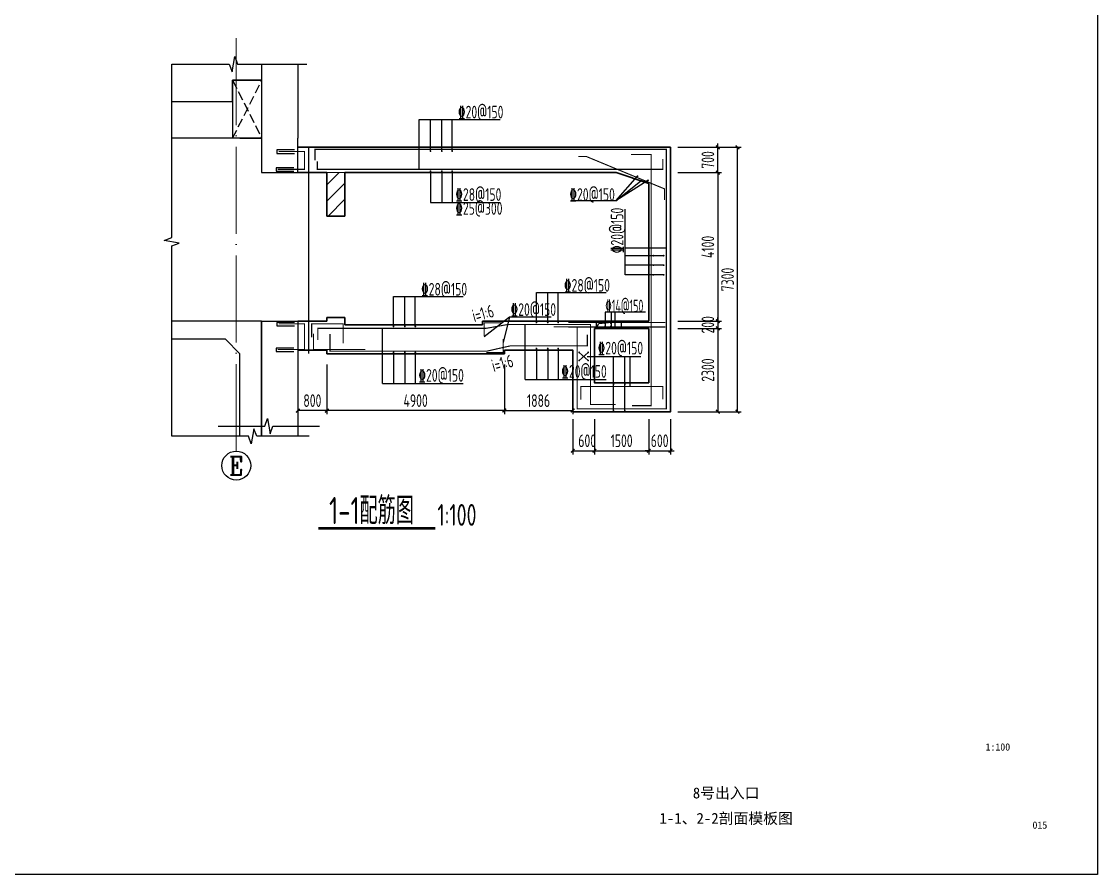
# Model space of a CAD drawing. Header units: millimetres. Extents: x -897614 to 191467, y -439928 to 101803.
# Drawn here: x -5420 to 24280, y -175857 to -152314 of the extents above; entities that cross this region are included whole.
import ezdxf
from ezdxf.enums import TextEntityAlignment as Align

# ---------------------------------------------------------------- set-up
doc = ezdxf.new("R2010")
doc.units = ezdxf.units.MM
doc.header["$LTSCALE"] = 1000
doc.linetypes.add('ACAD_ISO04W100', pattern=[30, 24, -3, 0, -3])
doc.linetypes.add('DASH', pattern=[0.35, 0.25, -0.1])
for name, color, linetype in [('0-w', 7, 'Continuous'), ('AXIS', 3, 'Continuous'), ('BXF', 1, 'Continuous'), ('DIM_LEAD', 3, 'Continuous'), ('DIM_SYMB', 3, 'Continuous'), ('JG_TEXT', 7, 'Continuous'), ('KD', 7, 'Continuous'), ('PUB_TEXT', 7, 'Continuous'), ('REIN', 1, 'Continuous'), ('图框', 3, 'Continuous')]:
    doc.layers.add(name, color=color, linetype=linetype)
for name, color, linetype, lineweight in [('AXIS_TEXT', 7, 'Continuous', 18), ('DOTE', 8, 'ACAD_ISO04W100', 9), ('PUB_HATCH', 8, 'Continuous', 18), ('WALL', 6, 'Continuous', 30)]:
    doc.layers.add(name, color=color, linetype=linetype, lineweight=lineweight)
doc.layers.add('DY', color=1, linetype='Continuous', plot=False)
doc.styles.add('_TCH_AXIS', font='COMPLEX', dxfattribs={"bigfont": 'GBCBIG'})
doc.styles.add('TK-HZ-HT', font='', dxfattribs={"width": 0.8})
doc.styles.add('TK-HZ-ST', font='', dxfattribs={"width": 0.8})
doc.styles.add('TSSD', font='tssdeng.shx', dxfattribs={"width": 0.7, "bigfont": 'tssdchn.shx'})
doc.styles.get('TK-HZ-HT').set_extended_font_data('SimSun')
doc.styles.get('TK-HZ-ST').set_extended_font_data('SimSun')
doc.dimstyles.new('TSD', dxfattribs={"dimtxt": 350, "dimasz": 100, "dimexe": 100, "dimexo": 200, "dimgap": 100, "dimtad": 1, "dimdec": 0, "dimzin": 0, "dimdsep": 46, "dimtxsty": 'TSSD', "dimblk": 'ARCHTICK', "dimcen": 0.09, "dimclrt": 7, "dimazin": 2, "dimtfac": 1, "dimtdec": 0, "dimtix": 1, "dimtmove": 2, "dimatfit": 3, "dimfxl": 0, "dimtolj": 1, "dimtzin": 0, "dimarcsym": 0})

# ---------------------------------------------------------------- blocks, each defined once
blk = doc.blocks.new('_ArchTick')
at = {"color": 0, "linetype": 'ByBlock', "const_width": 0.4}
blk.add_lwpolyline([(-0.5, -0.5), (0.5, 0.5)], dxfattribs=at)
blk = doc.blocks.new('*D274')
at = {"layer": 'Defpoints', "color": 0, "transparency": 16777216}
for p in [(12494, -155785), (13800, -155785), (12494, -156485)]:
    blk.add_point(p, dxfattribs=at)
at = {"layer": 'DIM_LEAD', "color": 0, "lineweight": -2, "transparency": 16777216}
for p, q in [((12694, -155785), (13900, -155785)), ((13800, -155785), (13800, -155685)), ((13800, -156485), (13800, -155785)), ((12694, -156485), (13900, -156485)), ((13800, -156485), (13800, -156585))]:
    blk.add_line(p, q, dxfattribs=at)
at = {"layer": 'DIM_LEAD', "color": 0, "lineweight": -2, "transparency": 16777216, "xscale": 100, "yscale": 100, "zscale": 100}
for p, rotation in [((13800, -155785), 270), ((13800, -156485), 90)]:
    blk.add_blockref('_ArchTick', p, dxfattribs=dict(at, rotation=rotation))
at = {"layer": 'DIM_LEAD', "color": 7, "transparency": 16777216, "insert": (13525, -156135), "char_height": 350, "attachment_point": 5, "rotation": 90, "style": 'TSSD'}
blk.add_mtext('\\A1;700', dxfattribs=at)
blk = doc.blocks.new('*D275')
at = {"layer": 'Defpoints', "color": 0, "transparency": 16777216}
for p in [(12494, -156485), (12494, -160585), (13800, -160585)]:
    blk.add_point(p, dxfattribs=at)
at = {"layer": 'DIM_LEAD', "color": 0, "lineweight": -2, "transparency": 16777216}
for p, q in [((12694, -156485), (13900, -156485)), ((13800, -156485), (13800, -160585)), ((12694, -160585), (13900, -160585))]:
    blk.add_line(p, q, dxfattribs=at)
at = {"layer": 'DIM_LEAD', "color": 0, "lineweight": -2, "transparency": 16777216, "xscale": 100, "yscale": 100, "zscale": 100}
for p, rotation in [((13800, -156485), 90), ((13800, -160585), 270)]:
    blk.add_blockref('_ArchTick', p, dxfattribs=dict(at, rotation=rotation))
at = {"layer": 'DIM_LEAD', "color": 7, "transparency": 16777216, "insert": (13525, -158535), "char_height": 350, "attachment_point": 5, "rotation": 90, "style": 'TSSD'}
blk.add_mtext('\\A1;4100', dxfattribs=at)
blk = doc.blocks.new('*D276')
at = {"layer": 'Defpoints', "color": 0, "transparency": 16777216}
for p in [(12494, -160585), (12494, -160785), (13800, -160785)]:
    blk.add_point(p, dxfattribs=at)
at = {"layer": 'DIM_LEAD', "color": 0, "lineweight": -2, "transparency": 16777216}
for p, q in [((12694, -160585), (13900, -160585)), ((13800, -160585), (13800, -160485)), ((13800, -160585), (13800, -160785)), ((12694, -160785), (13900, -160785)), ((13800, -160785), (13800, -160885))]:
    blk.add_line(p, q, dxfattribs=at)
at = {"layer": 'DIM_LEAD', "color": 0, "lineweight": -2, "transparency": 16777216, "xscale": 100, "yscale": 100, "zscale": 100}
for p, rotation in [((13800, -160585), 270), ((13800, -160785), 90)]:
    blk.add_blockref('_ArchTick', p, dxfattribs=dict(at, rotation=rotation))
at = {"layer": 'DIM_LEAD', "color": 7, "transparency": 16777216, "insert": (13525, -160685), "char_height": 350, "attachment_point": 5, "rotation": 90, "style": 'TSSD'}
blk.add_mtext('\\A1;200', dxfattribs=at)
blk = doc.blocks.new('*D277')
at = {"layer": 'Defpoints', "color": 0, "transparency": 16777216}
for p in [(12494, -155785), (14344, -155785), (12494, -163085)]:
    blk.add_point(p, dxfattribs=at)
at = {"layer": 'DIM_LEAD', "color": 0, "lineweight": -2, "transparency": 16777216}
for p, q in [((12694, -155785), (14444, -155785)), ((14344, -163085), (14344, -155785)), ((12694, -163085), (14444, -163085))]:
    blk.add_line(p, q, dxfattribs=at)
at = {"layer": 'DIM_LEAD', "color": 0, "lineweight": -2, "transparency": 16777216, "xscale": 100, "yscale": 100, "zscale": 100}
for p, rotation in [((14344, -155785), 90), ((14344, -163085), 270)]:
    blk.add_blockref('_ArchTick', p, dxfattribs=dict(at, rotation=rotation))
at = {"layer": 'DIM_LEAD', "color": 7, "transparency": 16777216, "insert": (14069, -159435), "char_height": 350, "attachment_point": 5, "rotation": 90, "style": 'TSSD'}
blk.add_mtext('\\A1;7300', dxfattribs=at)
blk = doc.blocks.new('*D278')
at = {"layer": 'Defpoints', "color": 0, "transparency": 16777216}
for p in [(3008, -161585), (7908, -161585), (3008, -163053)]:
    blk.add_point(p, dxfattribs=at)
at = {"layer": 'DIM_LEAD', "color": 0, "lineweight": -2, "transparency": 16777216}
for p, q in [((3008, -161785), (3008, -163153)), ((7908, -161785), (7908, -163153)), ((7908, -163053), (3008, -163053))]:
    blk.add_line(p, q, dxfattribs=at)
at = {"layer": 'DIM_LEAD', "color": 0, "lineweight": -2, "transparency": 16777216, "xscale": 100, "yscale": 100, "zscale": 100, "rotation": 180}
blk.add_blockref('_ArchTick', (3008, -163053), dxfattribs=at)
at = {"layer": 'DIM_LEAD', "color": 0, "lineweight": -2, "transparency": 16777216, "xscale": 100, "yscale": 100, "zscale": 100}
blk.add_blockref('_ArchTick', (7908, -163053), dxfattribs=at)
at = {"layer": 'DIM_LEAD', "color": 7, "transparency": 16777216, "insert": (5458, -162778), "char_height": 350, "attachment_point": 5, "style": 'TSSD'}
blk.add_mtext('\\A1;4900', dxfattribs=at)
blk = doc.blocks.new('*D279')
at = {"layer": 'Defpoints', "color": 0, "transparency": 16777216}
for p in [(2208, -161485), (3008, -161585), (2208, -163053)]:
    blk.add_point(p, dxfattribs=at)
at = {"layer": 'DIM_LEAD', "color": 0, "lineweight": -2, "transparency": 16777216}
for p, q in [((2208, -161685), (2208, -163153)), ((3008, -161785), (3008, -163153)), ((3008, -163053), (2208, -163053))]:
    blk.add_line(p, q, dxfattribs=at)
at = {"layer": 'DIM_LEAD', "color": 0, "lineweight": -2, "transparency": 16777216, "xscale": 100, "yscale": 100, "zscale": 100, "rotation": 180}
blk.add_blockref('_ArchTick', (2208, -163053), dxfattribs=at)
at = {"layer": 'DIM_LEAD', "color": 0, "lineweight": -2, "transparency": 16777216, "xscale": 100, "yscale": 100, "zscale": 100}
blk.add_blockref('_ArchTick', (3008, -163053), dxfattribs=at)
at = {"layer": 'DIM_LEAD', "color": 7, "transparency": 16777216, "insert": (2608, -162778), "char_height": 350, "attachment_point": 5, "style": 'TSSD'}
blk.add_mtext('\\A1;800', dxfattribs=at)
blk = doc.blocks.new('*D957')
at = {"layer": 'Defpoints', "color": 0, "transparency": 16777216}
for p in [(9794, -163085), (10394, -163085), (10394, -164161)]:
    blk.add_point(p, dxfattribs=at)
at = {"layer": 'DIM_LEAD', "color": 0, "lineweight": -2, "transparency": 16777216}
for p, q in [((9794, -163285), (9794, -164261)), ((10394, -163285), (10394, -164261)), ((9794, -164161), (10394, -164161))]:
    blk.add_line(p, q, dxfattribs=at)
at = {"layer": 'DIM_LEAD', "color": 0, "lineweight": -2, "transparency": 16777216, "xscale": 100, "yscale": 100, "zscale": 100, "rotation": 180}
blk.add_blockref('_ArchTick', (9794, -164161), dxfattribs=at)
at = {"layer": 'DIM_LEAD', "color": 0, "lineweight": -2, "transparency": 16777216, "xscale": 100, "yscale": 100, "zscale": 100}
blk.add_blockref('_ArchTick', (10394, -164161), dxfattribs=at)
at = {"layer": 'DIM_LEAD', "color": 7, "transparency": 16777216, "insert": (10194, -163886), "char_height": 350, "attachment_point": 5, "style": 'TSSD'}
blk.add_mtext('\\A1;600', dxfattribs=at)
blk = doc.blocks.new('*D958')
at = {"layer": 'Defpoints', "color": 0, "transparency": 16777216}
for p in [(11894, -163085), (12494, -163085), (12494, -164161)]:
    blk.add_point(p, dxfattribs=at)
at = {"layer": 'DIM_LEAD', "color": 0, "lineweight": -2, "transparency": 16777216}
for p, q in [((11894, -163285), (11894, -164261)), ((12494, -163285), (12494, -164261)), ((11894, -164161), (11794, -164161)), ((11894, -164161), (12494, -164161)), ((12494, -164161), (12594, -164161))]:
    blk.add_line(p, q, dxfattribs=at)
at = {"layer": 'DIM_LEAD', "color": 0, "lineweight": -2, "transparency": 16777216, "xscale": 100, "yscale": 100, "zscale": 100}
blk.add_blockref('_ArchTick', (11894, -164161), dxfattribs=at)
at = {"layer": 'DIM_LEAD', "color": 0, "lineweight": -2, "transparency": 16777216, "xscale": 100, "yscale": 100, "zscale": 100, "rotation": 180}
blk.add_blockref('_ArchTick', (12494, -164161), dxfattribs=at)
at = {"layer": 'DIM_LEAD', "color": 7, "transparency": 16777216, "insert": (12194, -163886), "char_height": 350, "attachment_point": 5, "style": 'TSSD'}
blk.add_mtext('\\A1;600', dxfattribs=at)
blk = doc.blocks.new('*D959')
at = {"layer": 'Defpoints', "color": 0, "transparency": 16777216}
for p in [(12494, -160785), (12494, -163085), (13800, -163085)]:
    blk.add_point(p, dxfattribs=at)
at = {"layer": 'DIM_LEAD', "color": 0, "lineweight": -2, "transparency": 16777216}
for p, q in [((12694, -160785), (13900, -160785)), ((13800, -160785), (13800, -163085)), ((12694, -163085), (13900, -163085))]:
    blk.add_line(p, q, dxfattribs=at)
at = {"layer": 'DIM_LEAD', "color": 0, "lineweight": -2, "transparency": 16777216, "xscale": 100, "yscale": 100, "zscale": 100}
for p, rotation in [((13800, -160785), 90), ((13800, -163085), 270)]:
    blk.add_blockref('_ArchTick', p, dxfattribs=dict(at, rotation=rotation))
at = {"layer": 'DIM_LEAD', "color": 7, "transparency": 16777216, "insert": (13525, -161935), "char_height": 350, "attachment_point": 5, "rotation": 90, "style": 'TSSD'}
blk.add_mtext('\\A1;2300', dxfattribs=at)
blk = doc.blocks.new('*D960')
at = {"layer": 'Defpoints', "color": 0, "transparency": 16777216}
for p in [(9794, -161485), (7908, -161585), (9794, -163053)]:
    blk.add_point(p, dxfattribs=at)
at = {"layer": 'DIM_LEAD', "color": 0, "lineweight": -2, "transparency": 16777216}
for p, q in [((7908, -161785), (7908, -163153)), ((9794, -161685), (9794, -163153)), ((7908, -163053), (9794, -163053))]:
    blk.add_line(p, q, dxfattribs=at)
at = {"layer": 'DIM_LEAD', "color": 0, "lineweight": -2, "transparency": 16777216, "xscale": 100, "yscale": 100, "zscale": 100, "rotation": 180}
blk.add_blockref('_ArchTick', (7908, -163053), dxfattribs=at)
at = {"layer": 'DIM_LEAD', "color": 0, "lineweight": -2, "transparency": 16777216, "xscale": 100, "yscale": 100, "zscale": 100}
blk.add_blockref('_ArchTick', (9794, -163053), dxfattribs=at)
at = {"layer": 'DIM_LEAD', "color": 7, "transparency": 16777216, "insert": (8851, -162778), "char_height": 350, "attachment_point": 5, "style": 'TSSD'}
blk.add_mtext('\\A1;1886', dxfattribs=at)
blk = doc.blocks.new('*D964')
at = {"layer": 'Defpoints', "color": 0, "transparency": 16777216}
for p in [(10394, -163085), (11894, -163085), (11894, -164161)]:
    blk.add_point(p, dxfattribs=at)
at = {"layer": 'DIM_LEAD', "color": 0, "lineweight": -2, "transparency": 16777216}
for p, q in [((10394, -163285), (10394, -164261)), ((11894, -163285), (11894, -164261)), ((10394, -164161), (11894, -164161))]:
    blk.add_line(p, q, dxfattribs=at)
at = {"layer": 'DIM_LEAD', "color": 0, "lineweight": -2, "transparency": 16777216, "xscale": 100, "yscale": 100, "zscale": 100, "rotation": 180}
blk.add_blockref('_ArchTick', (10394, -164161), dxfattribs=at)
at = {"layer": 'DIM_LEAD', "color": 0, "lineweight": -2, "transparency": 16777216, "xscale": 100, "yscale": 100, "zscale": 100}
blk.add_blockref('_ArchTick', (11894, -164161), dxfattribs=at)
at = {"layer": 'DIM_LEAD', "color": 7, "transparency": 16777216, "insert": (11144, -163886), "char_height": 350, "attachment_point": 5, "style": 'TSSD'}
blk.add_mtext('\\A1;1500', dxfattribs=at)
blk = doc.blocks.new('A$C44B82933')
at = {"color": 5}
for p, q in [((2692, 10482), (2692, 8438)), ((3692, 10482), (3692, 8438)), ((1892, 10038), (1892, 9438)), ((2692, 10038), (1892, 10038)), ((1892, 9438), (1892, 10038)), ((1892, 10038), (2692, 10038)), ((2692, 10038), (2692, 8438)), ((1892, 9438), (210, 9438)), ((1892, 9438), (1892, 8438)), ((2692, 8438), (210, 8438)), ((2092, 8438), (2692, 8438)), ((2692, 3388), (210, 3388)), ((2692, 210), (2692, 3388)), ((2692, 3388), (2692, 210)), ((1692, 2888), (210, 2888)), ((1692, 2888), (2092, 2488)), ((3692, 2688), (3692, 210)), ((2092, 210), (2092, 2488))]:
    blk.add_line(p, q, dxfattribs=at)
at = {"color": 5, "linetype": 'DASH'}
for p, q in [((1892, 10038), (2692, 8438)), ((1892, 8438), (2692, 10038))]:
    blk.add_line(p, q, dxfattribs=at)
at = {"color": 5}
for points in [[(4002, 210), (2558, 210), (2481, 420), (2407, 0), (2333, 210), (210, 210), (210, 5468), (420, 5542), (0, 5617), (210, 5693), (210, 10482), (1800, 10482), (1875, 10272), (1949, 10692), (2025, 10482), (3943, 10482)], [(2692, 8438), (2692, 7488), (3692, 7488), (3692, 8438)], [(2692, 3388), (3692, 3388), (3692, 2588)]]:
    blk.add_lwpolyline(points, dxfattribs=at)

msp = doc.modelspace()

# ---------------------------------------------------------------- hatches: boundary and pattern name
at = {"layer": 'PUB_HATCH'}
h = msp.add_hatch(dxfattribs=at)
h.set_pattern_fill('ANSI31', color=256, scale=100)
h.set_pattern_definition([(45, (-145471.16, 48520.55), (-224.5064, 224.5064), [])])
h.paths.add_polyline_path([(3007.51081, -156484.96684), (3507.51941, -156484.96684), (3507.51941, -157684.96684), (3007.51081, -157684.96684)])

# ---------------------------------------------------------------- linework, layer by layer
for points in [[(2113.95414, -155859.93851), (1626.23257, -155859.93851), (1626.23257, -155955.17713), (2113.95414, -155955.17713)], [(2093.54746, -156352.60894), (1605.82589, -156352.60894), (1605.82589, -156447.84755), (2093.54746, -156447.84755)], [(2093.54746, -161326.24697), (1605.82589, -161326.24697), (1605.82589, -161421.48559), (2093.54746, -161421.48559)]]:
    msp.add_lwpolyline(points)
at = {"elevation": 0}
msp.add_lwpolyline([(2113.95414, -160618.6134), (1626.23257, -160618.6134), (1626.23257, -160713.85202), (2113.95414, -160713.85202)], dxfattribs=at)
at = {"layer": 'AXIS'}
msp.add_circle((507.51933, -164572.09322), 400, dxfattribs=at)
at = {"layer": 'BXF', "ltscale": 0.1, "const_width": 40, "elevation": 0}
msp.add_lwpolyline([(2507.38414, -161484.96684), (2507.38414, -155784.96684)], dxfattribs=at)
at = {"layer": 'DIM_SYMB'}
msp.add_lwpolyline([(7.51941, -163483.81107), (1295.01941, -163483.81107), (1371.45316, -163273.81107), (1445.51049, -163693.81107), (1520.01941, -163483.81107), (2807.51941, -163483.81107)], dxfattribs=at)
at = {"layer": 'DIM_SYMB', "const_width": 80}
msp.add_lwpolyline([(2773.24025, -166301.54326), (5998.89984, -166301.54342)], dxfattribs=at)
at = {"layer": 'DOTE', "ltscale": 0.1}
msp.add_line((507.51933, -164172.09322), (507.51933, -152500.26704), dxfattribs=at)
at = {"layer": 'DY'}
msp.add_lwpolyline([(-35120.27632, -133857.1163), (24279.72368, -133857.1163), (24279.72368, -175857.1163), (-35120.27632, -175857.1163)], close=True, dxfattribs=at)
at = {"layer": 'JG_TEXT'}
for p, q in [((5557.82577, -155014.8982), (7790.91836, -155014.8982)), ((5557.82577, -156394.48304), (5557.82577, -155014.8982)), ((5867.33073, -155889.93232), (5867.33073, -155014.8982)), ((6179.2253, -155889.93232), (6179.2253, -155014.8982)), ((6468.4543, -155889.93232), (6468.4543, -155014.8982)), ((5867.33073, -156446.14475), (5867.33073, -157311.9489)), ((6179.2253, -156446.14475), (6179.2253, -157311.9489)), ((6468.4543, -156446.14475), (6468.4543, -157311.9489)), ((10980.97903, -157264.98071), (11584.55128, -156583.6678)), ((10980.97903, -157264.98071), (11710.03959, -156684.46899)), ((11871.53723, -156698.35957), (10980.97903, -157264.98071)), ((5867.33073, -157311.9489), (7790.91836, -157311.9489)), ((10980.97903, -157264.98071), (9741.99027, -157264.98071)), ((11238.79341, -159306.62128), (11238.79341, -157489.57977)), ((12378.57555, -158565.75768), (11238.79341, -158565.75768)), ((12304.02525, -158776.92132), (11238.79341, -158776.92132)), ((12304.02525, -158776.92132), (11238.79341, -158776.92132)), ((12304.02525, -159037.38225), (11238.79341, -159037.38225)), ((12304.02525, -159306.62128), (11238.79341, -159306.62128)), ((4848.88493, -160730.17129), (4848.88493, -159905.29208)), ((4848.88493, -159905.29208), (6772.47256, -159905.29208)), ((5160.77951, -160730.17129), (5160.77951, -159905.29208)), ((5450.0085, -160730.17129), (5450.0085, -159905.29208)), ((8792.26616, -160622.16743), (8792.26616, -159797.28823)), ((8792.26616, -159797.28823), (10715.85379, -159797.28823)), ((9104.16073, -160622.16743), (9104.16073, -159797.28823)), ((9393.38973, -160622.16743), (9393.38973, -159797.28823)), ((10852.22247, -160332.57341, 0), (10852.22247, -160745.44281, 0)), ((10952.86451, -160332.57341, 0), (10952.86451, -160745.44281, 0)), ((7349.82194, -161007.44335), (8053.06246, -160467.78086)), ((8053.06246, -160467.78086), (7875.9942, -161174.77948)), ((8053.06246, -160467.78086), (9203.45097, -160467.78086)), ((8482.7612, -162194.33893), (8482.7612, -160675.45065)), ((4539.37997, -162302.34279), (4539.37997, -160783.4545)), ((4848.88493, -161447.37446), (4848.88493, -162302.34279)), ((5160.77951, -161447.37446), (5160.77951, -162302.34279)), ((5450.0085, -161447.37446), (5450.0085, -162302.34279)), ((8792.26616, -161339.3706), (8792.26616, -162194.33893)), ((9104.16073, -161339.3706), (9104.16073, -162194.33893)), ((9393.38973, -161339.3706), (9393.38973, -162194.33893)), ((9973.55212, -161446.36767), (10219.74114, -161669.35034)), ((9973.55212, -161669.35034), (10219.74114, -161446.36767)), ((10196.64663, -161557.85901), (11676.07255, -161557.85901)), ((10918.58838, -163064.40748), (10918.58838, -161557.85901)), ((11236.13509, -163064.40748), (11236.13509, -161557.85901)), ((11382.91517, -162384.89189), (11382.91517, -161557.85901)), ((4539.37997, -162302.34279), (6772.47256, -162302.34279)), ((8482.7612, -162194.33893), (10715.85379, -162194.33893))]:
    msp.add_line(p, q, dxfattribs=at)
at = {"layer": 'JG_TEXT', "elevation": 0}
msp.add_lwpolyline([(11800.41287, -160332.57341), (10690.10988, -160332.57341), (10690.10988, -160745.44281)], dxfattribs=at)
at = {"layer": 'KD', "elevation": 0}
msp.add_lwpolyline([(10443.89708, -160784.96684), (11143.89708, -160784.96684), (11143.89708, -160584.96684), (10443.89708, -160584.96684)], close=True, dxfattribs=at)
msp.add_lwpolyline([(10443.89708, -160784.96684), (10512.11819, -160645.87907), (11143.89708, -160584.96684)], dxfattribs=at)
at = {"layer": 'PUB_HATCH'}
msp.add_lwpolyline([(3007.51081, -156484.96684), (3507.51941, -156484.96684), (3507.51941, -157684.96684), (3007.51081, -157684.96684)], close=True, dxfattribs=at)
at = {"layer": 'REIN', "const_width": 30, "elevation": 0}
for points in [[(1674.10753, -155901.81261), (2393.39141, -155901.81261), (2393.39141, -156394.48304), (1653.70086, -156394.48304)], [(1674.10753, -160660.4875), (2393.39141, -160660.4875), (2393.39141, -161368.12108), (1653.70086, -161368.12108)], [(9676.8905, -160621.17943), (12353.02196, -160621.17943)], [(2640.91858, -160927.73278), (2640.91858, -161368.12108), (4074.14173, -161368.12108)], [(9676.8905, -160745.44281), (12353.02196, -160745.44281)]]:
    msp.add_lwpolyline(points, dxfattribs=at)
at = {"layer": 'REIN', "const_width": 30}
for points in [[(2680.31401, -156142.2009), (2680.31401, -155840.53082), (12378.57555, -155840.53082), (12378.57555, -163006.14482), (9914.96419, -163006.14482), (9914.96419, -160740.50294), (9265.29475, -160740.50294)], [(2746.12759, -156176.96029), (2746.12759, -156394.48304), (12282.39209, -156394.48304), (12282.39209, -156105.86052)], [(12328.60286, -157243.56243), (12328.60286, -156933.29526), (10177.24704, -156042.47122), (9953.71634, -156042.47122)], [(11402.32934, -155981.50105), (11958.36203, -155981.50105), (11958.36203, -162917.65822), (11428.82171, -162917.65822)], [(2588.2871, -161034.91511), (2588.2871, -160660.4875), (3454.99713, -160660.4875), (3454.99713, -161196.65122)], [(2756.77386, -161100.97725), (2756.77386, -160783.4545), (7400.42832, -160783.4545), (8008.43218, -160675.45065), (10284.31175, -160675.45065), (10284.31175, -162886.0285), (10984.40402, -162886.0285)], [(7349.82194, -161007.44335), (7349.82194, -160629.72587), (7819.58143, -160629.72587)], [(10198.60586, -160956.35837), (10198.60586, -161268.12108), (8065.73768, -161268.12108), (7421.17257, -161412.68619), (3095.03063, -161412.68619), (3095.03063, -160936.09566)], [(7875.9942, -161074.77948), (7875.9942, -161452.49696), (7406.23471, -161452.49696)], [(10015.55946, -162751.57538), (10015.55946, -162384.89189), (12282.02954, -162384.89189), (12282.02954, -162740.29312)]]:
    msp.add_lwpolyline(points, dxfattribs=at)
at = {"layer": 'REIN', "const_width": 25}
for points in [[(5854.83073, -155889.93232, 1), (5879.83073, -155889.93232, 1)], [(6166.7253, -155889.93232, 1), (6191.7253, -155889.93232, 1)], [(6455.9543, -155889.93232, 1), (6480.9543, -155889.93232, 1)], [(5854.83073, -156446.14475, 1), (5879.83073, -156446.14475, 1)], [(6166.7253, -156446.14475, 1), (6191.7253, -156446.14475, 1)], [(6455.9543, -156446.14475, 1), (6480.9543, -156446.14475, 1)], [(11597.05128, -156583.6678, -1), (11572.05128, -156583.6678, -1)], [(11884.03723, -156698.35957, -1), (11859.03723, -156698.35957, -1)], [(12009.27495, -158776.92132, 1), (12034.27495, -158776.92132, 1)], [(12291.52525, -158776.92132, 1), (12316.52525, -158776.92132, 1)], [(12009.27495, -159037.38225, 1), (12034.27495, -159037.38225, 1)], [(12291.52525, -159037.38225, 1), (12316.52525, -159037.38225, 1)], [(12009.27495, -159306.62128, 1), (12034.27495, -159306.62128, 1)], [(12291.52525, -159306.62128, 1), (12316.52525, -159306.62128, 1)], [(8779.76616, -160622.16743, 1), (8804.76616, -160622.16743, 1)], [(9091.66073, -160622.16743, 1), (9116.66073, -160622.16743, 1)], [(9380.88973, -160622.16743, 1), (9405.88973, -160622.16743, 1)], [(4836.38493, -160730.17129, 1), (4861.38493, -160730.17129, 1)], [(5148.27951, -160730.17129, 1), (5173.27951, -160730.17129, 1)], [(5437.5085, -160730.17129, 1), (5462.5085, -160730.17129, 1)], [(4836.38493, -161447.37446, 1), (4861.38493, -161447.37446, 1)], [(5148.27951, -161447.37446, 1), (5173.27951, -161447.37446, 1)], [(5437.5085, -161447.37446, 1), (5462.5085, -161447.37446, 1)], [(8779.76616, -161339.3706, 1), (8804.76616, -161339.3706, 1)], [(9091.66073, -161339.3706, 1), (9116.66073, -161339.3706, 1)], [(9380.88973, -161339.3706, 1), (9405.88973, -161339.3706, 1)], [(9961.05212, -161446.36767, 1), (9986.05212, -161446.36767, 1)], [(10207.24114, -161446.36767, 1), (10232.24114, -161446.36767, 1)], [(9961.05212, -161669.35034, 1), (9986.05212, -161669.35034, 1)], [(10207.24114, -161669.35034, 1), (10232.24114, -161669.35034, 1)], [(10906.08838, -162327.93228, 1), (10931.08838, -162327.93228, 1)], [(11223.63509, -162327.93228, 1), (11248.63509, -162327.93228, 1)], [(10906.08838, -163064.40748, 1), (10931.08838, -163064.40748, 1)], [(11223.63509, -163064.40748, 1), (11248.63509, -163064.40748, 1)]]:
    msp.add_lwpolyline(points, format="xyb", close=True, dxfattribs=at)
at = {"layer": 'REIN', "const_width": 25, "elevation": 0}
for points in [[(10677.60988, -160641.79765, 1), (10702.60988, -160641.79765, 1)], [(10839.72247, -160641.79765, 1), (10864.72247, -160641.79765, 1)], [(10677.60988, -160721.98054, 1), (10702.60988, -160721.98054, 1)], [(10839.72247, -160721.98054, 1), (10864.72247, -160721.98054, 1)]]:
    msp.add_lwpolyline(points, format="xyb", close=True, dxfattribs=at)
at = {"layer": 'WALL', "ltscale": 0.1}
for p, q in [((2207.51933, -155784.96684), (12493.89756, -155784.96684)), ((2207.51925, -156484.96684), (3007.51073, -156484.96684)), ((3007.5226, -157684.96684), (3007.51073, -156484.96684)), ((3507.51933, -156484.96684), (10993.89756, -156484.96684)), ((3507.51933, -156484.96684), (3507.51933, -157684.96684)), ((11893.89756, -156784.96684), (10993.89756, -156484.96684)), ((3507.51933, -157684.96684), (3007.51718, -157684.96684)), ((2207.51925, -160584.96684), (3007.51933, -160584.96684)), ((3507.51933, -160484.96684), (3007.51933, -160484.96684)), ((3007.51933, -160484.96684), (3007.51933, -160584.96684)), ((3507.51933, -160684.96684), (3507.51933, -160484.96684)), ((7307.51933, -160584.96684), (7307.51933, -160684.96684)), ((7307.51933, -160584.96684), (11893.89756, -160584.96684)), ((7307.51933, -160684.96684), (3507.51933, -160684.96684)), ((2207.51933, -161384.96684), (3007.51933, -161384.96684)), ((3007.51933, -161484.96684), (7907.51933, -161484.96684)), ((7907.51933, -161384.96684), (7907.51933, -161484.96684))]:
    msp.add_line(p, q, dxfattribs=at)
at = {"layer": 'WALL'}
msp.add_line((10393.89708, -160784.96684), (11893.89756, -160784.96684), dxfattribs=at)
at = {"layer": 'WALL', "elevation": 0}
for points in [[(7907.51933, -161384.96684), (9793.89708, -161384.96684), (9793.89708, -163084.96684), (12493.89756, -163084.96684), (12493.89756, -155784.96684)], [(11893.89756, -160584.96684), (11893.89756, -156784.96684)], [(10393.89708, -160784.96684), (10393.89708, -162284.96684), (11893.89756, -162284.96684), (11893.89756, -160784.96684)]]:
    msp.add_lwpolyline(points, dxfattribs=at)
at = {"layer": 'WALL', "ltscale": 0.1}
msp.add_lwpolyline([(3007.51933, -161384.96684), (3007.51933, -161484.96684)], dxfattribs=at)

# ---------------------------------------------------------------- block references
at = {"layer": '0-w'}
msp.add_blockref('A$C44B82933', (-1484.13941, -163972.71508), dxfattribs=at)

# ---------------------------------------------------------------- texts
at = {"layer": 'AXIS_TEXT', "style": '_TCH_AXIS'}
msp.add_text('E', height=509.0763, dxfattribs=at).set_placement((313.5855, -164826.63137), (701.45316, -164826.63137), align=Align.FIT)
at = {"layer": 'JG_TEXT', "style": 'TSSD'}
for s, width, p in [('%%13220@150', 0.7, (6627.51286, -154988.29562, 0)), ('%%13228@150', 0.7, (6554.37011, -157264.93813, 0)), ('%%13220@150', 0.7, (9703.25149, -157263.61569, 0)), ('%%13225@300', 0.7, (6554.37011, -157647.58613, 0)), ('%%13228@150', 0.7, (5609.06706, -159878.68951, 0)), ('%%13228@150', 0.7, (9552.44829, -159770.68565, 0)), ('%%13220@150', 0.7, (8080.70378, -160439.1085, 0)), ('%%13214@150', 0.6, (10693.3771, -160340.39276, 0)), ('%%13220@150', 0.7, (10483.32846, -161503.55722, 0)), ('%%13220@150', 0.7, (5535.92431, -162255.33201, 0)), ('%%13220@150', 0.7, (9479.30554, -162147.32816, 0))]:
    msp.add_text(s, height=350, dxfattribs=dict(at, width=width)).set_placement(p)
at = {"layer": 'JG_TEXT', "style": 'TSSD', "width": 0.7}
for s, rotation, p in [('%%13220@150', 90, (11195.75621, -158707.36831, 0)), ('i=1:6', 15.433589867, (7076.27801, -160617.4205, 0)), ('i=1:6', 15.433589867, (7612.81908, -161991.62483, 0))]:
    msp.add_text(s, height=350, rotation=rotation, dxfattribs=at).set_placement(p)
at = {"layer": 'PUB_TEXT', "style": 'TSSD', "width": 0.7}
for s, height, p in [('1-1配筋图', 750, (3069.32172, -166188.39121)), ('1:100', 600, (6058.95841, -166231.86123))]:
    msp.add_text(s, height=height, rotation=359.999999146, dxfattribs=at).set_placement(p)
at = {"layer": '图框', "color": 7}
for s, height, style, p in [('1:100', 200, 'TK-HZ-ST', (21529.72368, -172337.1163)), ('8号出入口', 300, 'TK-HZ-HT', (14029.72368, -173607.1163)), ('1-1、2-2剖面模板图', 300, 'TK-HZ-HT', (14029.72368, -174307.1163))]:
    msp.add_text(s, height=height, dxfattribs=dict(at, style=style)).set_placement(p, align=Align.MIDDLE_CENTER)
at = {"layer": '图框', "color": 7, "style": 'TK-HZ-ST'}
msp.add_text('015 ', height=200, dxfattribs=at).set_placement((22486.07894, -174594.0063))

# ---------------------------------------------------------------- dimensions: what is measured, and where the dimension line sits
at = {"layer": 'DIM_LEAD'}
for base, p1, p2, picture, middle in [((13799.87414, -155784.96684), (12493.89764, -156484.96684), (12493.89764, -155784.96684), '*D274', (13524.87414, -156134.96684)), ((14343.97227, -155784.96684), (12493.89764, -163084.96684), (12493.89764, -155784.96684), '*D277', (14068.97227, -159434.96684)), ((13799.87414, -160584.96684), (12493.89764, -156484.96684), (12493.89764, -160584.96684), '*D275', (13524.87414, -158534.96684)), ((13799.87414, -160784.96684), (12493.89764, -160584.96684), (12493.89764, -160784.96684), '*D276', (13524.87414, -160684.96684)), ((13799.87414, -163084.96684), (12493.89764, -160784.96684), (12493.89756, -163084.96684), '*D959', (13524.87414, -161934.96684))]:
    dim = msp.add_linear_dim(base=base, p1=p1, p2=p2, angle=90, dimstyle='TSD', override={"dimtfillclr": 256}, dxfattribs=at)
    dim.commit()
    dim.dimension.update_dxf_attribs({"geometry": picture, "text_midpoint": middle})
for base, p1, p2, picture, middle in [((2207.51941, -163053.11505), (3007.51941, -161584.96684), (2207.51941, -161484.96684), '*D279', (2607.51941, -162778.11505)), ((9793.89708, -163053.11505), (7907.51941, -161584.96684), (9793.89708, -161484.96684), '*D960', (8850.70824, -162778.11505)), ((3007.51941, -163053.11505), (7907.51941, -161584.96684), (3007.51941, -161584.96684), '*D278', (5457.51941, -162778.11505)), ((11893.89756, -164160.78501), (10393.89708, -163084.96684), (11893.89756, -163084.96684), '*D964', (11143.89732, -163885.78501)), ((12493.89756, -164160.78501), (11893.89756, -163084.96684), (12493.89756, -163084.96684), '*D958', (12193.89756, -163885.78501))]:
    dim = msp.add_linear_dim(base=base, p1=p1, p2=p2, dimstyle='TSD', override={"dimtfillclr": 256}, dxfattribs=at)
    dim.commit()
    dim.dimension.update_dxf_attribs({"geometry": picture, "text_midpoint": middle})
dim = msp.add_linear_dim(base=(10393.89708, -164160.78501), p1=(9793.89708, -163084.96684), p2=(10393.89708, -163084.96684), dimstyle='TSD', override={"dimtfillclr": 256}, dxfattribs=at)
dim.commit()
dim.dimension.update_dxf_attribs({"geometry": '*D957', "text_midpoint": (10193.89708, -163885.78501), "dimtype": 160})

doc.saveas('drawing.dxf')
